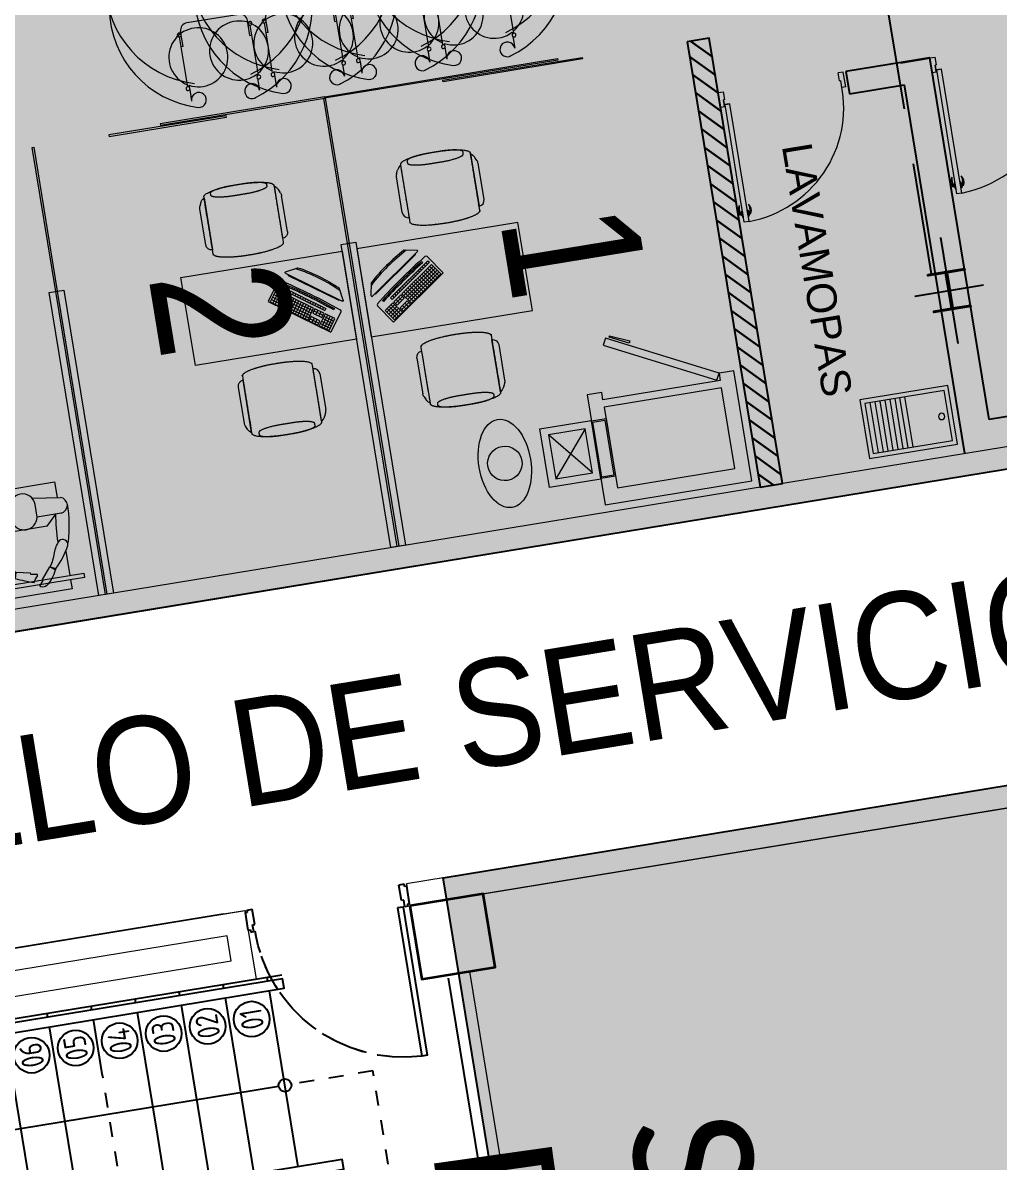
# Model space of a CAD drawing. Header units: metres. Extents: x 2 to 659295185, y -28 to 1124222152.
# Drawn here: x 655566.12 to 655572.69, y 1126580.83 to 1126588.49 of the extents above; entities that cross this region are included whole.
import ezdxf
from ezdxf.enums import TextEntityAlignment as Align

# ---------------------------------------------------------------- set-up
doc = ezdxf.new("R2010")
doc.units = ezdxf.units.M
doc.header["$MEASUREMENT"] = 0
for name, pattern in [('CCSM_C1_CUERPO BJ$0$CONTINUA', [0]), ('CCSM_C1_CUERPO BJ$0$DASHED', [0.75, 0.5, -0.25]), ('CCSM_C1_CUERPO CK$0$CONTINUA', [0]), ('CCSM_C1_CUERPO CK$0$DASHED', [0.75, 0.5, -0.25]), ('CCSM_C1_CUERPO CK$0$DASHED2', [0.375, 0.25, -0.125]), ('CCSM_C1_CUERPO HP$0$CONTINUA', [0]), ('CONTINUA', [0]), ('DASHDOT', [1, 0.5, -0.25, 0, -0.25]), ('DASHED', [0.75, 0.5, -0.25])]:
    doc.linetypes.add(name, pattern=pattern)
doc.layers.get('0').update_dxf_attribs({"linetype": 'CONTINUOUS'})
for name, color, linetype in [('A-PARED', 2, 'CONTINUA'), ('A-PROYECCIONES', 5, 'DASHED'), ('CCSM_C1_CUERPO BJ$0$A-LOCAL ID', 7, 'CONTINUOUS'), ('CCSM_C1_CUERPO BJ$0$A-PARED', 2, 'CCSM_C1_CUERPO BJ$0$CONTINUA'), ('CCSM_C1_CUERPO BJ$0$A-PUERTA', 5, 'CCSM_C1_CUERPO BJ$0$CONTINUA'), ('CCSM_C1_CUERPO BJ$0$ID_Nº LOCAL', 7, 'CONTINUOUS'), ('CCSM_C1_CUERPO CK$0$A-ESCALERAS', 7, 'CONTINUOUS'), ('CCSM_C1_CUERPO CK$0$A-PARED', 2, 'CCSM_C1_CUERPO CK$0$CONTINUA'), ('CCSM_C1_CUERPO CK$0$A-PUERTA', 5, 'CCSM_C1_CUERPO CK$0$CONTINUA'), ('CCSM_C1_CUERPO HP$0$A-PARED', 2, 'CCSM_C1_CUERPO HP$0$CONTINUA'), ('MESAS DE FERIA', 7, 'CONTINUOUS')]:
    doc.layers.add(name, color=color, linetype=linetype)
doc.layers.add('CCSM_C1_CUERPO CK$0$A-AREAS COMERCIALES', color=151, linetype='CONTINUOUS', plot=False)
for name, color, linetype, lineweight in [('CCSM_XREF ESTRUCTURA15$0$E-CA-COLUMNA', 2, 'CONTINUOUS', 35), ('CCSM_XREF ESTRUCTURA15$0$E-CC-COLUMNA', 2, 'CONTINUOUS', 35), ('LC-EQUIPOS', 12, 'CONTINUOUS', 13), ('LC-ESTRUCTURA EXISTENTE', 30, 'CONTINUOUS', 9), ('LC-PAREDES DE DRYWALL', 1, 'CONTINUOUS', 5), ('LC-PAREDES NUEVAS', 7, 'CONTINUOUS', 30), ('LC-PIEZAS SANITARIAS', 12, 'CONTINUOUS', 5), ('LC-PUERTAS', 12, 'CONTINUOUS', 9), ('LC-TEXTOS', 12, 'CONTINUOUS', 13), ('LC-VIDRIO', 140, 'CONTINUOUS', 0), ('LOCALES ASIGNADOS', 41, 'DASHDOT', 0), ('NOMBRES LOCATARIOS', 7, 'CONTINUA', 0)]:
    doc.layers.add(name, color=color, linetype=linetype, lineweight=lineweight)
doc.styles.add('A', font='arial.ttf')
doc.styles.add('CCSM_C1_CUERPO BJ$0$ROMANS', font='romans__.ttf')
doc.styles.add('CCSM_C1_CUERPO BJ$0$sigo', font='arial.ttf', dxfattribs={"width": 0.9})
doc.styles.add('CCSM_C1_CUERPO CK$0$ROMANS', font='romans__.ttf')
doc.styles.add('LAURA', font='ARIALN.TTF')
doc.styles.get("Standard").update_dxf_attribs({"font": 'tahoma.ttf'})
pattern_1 = [(324.308590325, (1039914.27323, 678025.68588), (0.051049201836, 0.071064963181), [])]

# ---------------------------------------------------------------- blocks, each defined once
blk = doc.blocks.new('CCSM_C1_CUERPO BJ$0$P-DER 110-15')
for p, q in [((-0.045, 1.01), (-0.085, 1.01)), ((-0.085, 0), (-0.085, 1.01)), ((-0.045, 1.01), (-0.045, 0)), ((-0.015, 0), (-0.035, 0)), ((-0.015, -0.015), (-0.015, 0)), ((-1.1, -0.015), (-1.085, -0.015)), ((-1.1, -0.015), (-1.1, -0.135)), ((-1.085, 0), (-1.065, 0)), ((-1.085, -0.015), (-1.085, 0)), ((-1.065, 0), (-1.065, -0.045)), ((-1.065, -0.045), (-1.05, -0.045)), ((-1.05, -0.045), (-1.05, -0.15)), ((-0.045, 0), (-0.085, 0)), ((-0.035, -0.045), (-0.05, -0.045)), ((-0.05, -0.045), (-0.05, -0.15)), ((-0.035, 0), (-0.035, -0.045)), ((0, -0.015), (-0.015, -0.015)), ((0, -0.015), (0, -0.135)), ((-1.1, -0.135), (-1.085, -0.135)), ((-1.085, -0.135), (-1.085, -0.15)), ((-1.085, -0.15), (-1.05, -0.15)), ((-0.015, -0.15), (-0.05, -0.15)), ((0, -0.135), (-0.015, -0.135)), ((-0.015, -0.135), (-0.015, -0.15))]:
    blk.add_line(p, q)
at = {"color": 8, "linetype": 'CCSM_C1_CUERPO BJ$0$DASHED', "ltscale": 0.5}
blk.add_arc((-0.045, 0), 1.0108, 92.26795, 180, dxfattribs=at)
blk = doc.blocks.new('CCSM_C1_CUERPO CK$0$P-DER 110-15')
for p, q in [((-0.045, 1.01), (-0.085, 1.01)), ((-0.085, 0), (-0.085, 1.01)), ((-0.045, 1.01), (-0.045, 0)), ((-0.015, 0), (-0.035, 0)), ((-0.015, -0.015), (-0.015, 0)), ((-1.1, -0.015), (-1.085, -0.015)), ((-1.1, -0.015), (-1.1, -0.135)), ((-1.085, 0), (-1.065, 0)), ((-1.085, -0.015), (-1.085, 0)), ((-1.065, 0), (-1.065, -0.045)), ((-1.065, -0.045), (-1.05, -0.045)), ((-1.05, -0.045), (-1.05, -0.15)), ((-0.045, 0), (-0.085, 0)), ((-0.035, -0.045), (-0.05, -0.045)), ((-0.05, -0.045), (-0.05, -0.15)), ((-0.035, 0), (-0.035, -0.045)), ((0, -0.015), (-0.015, -0.015)), ((0, -0.015), (0, -0.135)), ((-1.1, -0.135), (-1.085, -0.135)), ((-1.085, -0.135), (-1.085, -0.15)), ((-1.085, -0.15), (-1.05, -0.15)), ((-0.015, -0.15), (-0.05, -0.15)), ((0, -0.135), (-0.015, -0.135)), ((-0.015, -0.135), (-0.015, -0.15))]:
    blk.add_line(p, q)
at = {"color": 8, "linetype": 'CCSM_C1_CUERPO CK$0$DASHED2', "ltscale": 0.1}
blk.add_arc((-0.045, 0), 1.0108, 92.26795, 180, dxfattribs=at)
blk = doc.blocks.new('CCSM_C1_CUERPO CK$0$NUM ESCALON')
blk.add_circle((0, 0), 0.12)
at = {"style": 'CCSM_C1_CUERPO CK$0$ROMANS', "width": 0.75}
blk.add_attdef('00', text='', height=0.15, dxfattribs=at).set_placement((0, 0), align=Align.MIDDLE_CENTER)
blk = doc.blocks.new('CCSM_C1_CUERPO CK$0$escalera ck 2')
at = {"color": 8, "linetype": 'CCSM_C1_CUERPO CK$0$DASHED', "ltscale": 0.04}
for p, q in [((-0.0267, 4.7381), (-1.4428, 4.506)), ((-0.0267, 4.7381), (0.6131, 0.8342)), ((-1.4428, 4.506), (-1.3527, 3.9563)), ((0.6624, 4.243), (-0.5218, 4.0489)), ((0.7512, 4.2576), (0.7266, 4.2535)), ((-0.7133, 4.0429), (-0.59, 4.0631)), ((-0.7339, 4.0141), (-0.738, 4.0388)), ((-0.7093, 4.0182), (-0.7339, 4.0141)), ((-0.7093, 4.0182), (-0.5859, 4.0384)), ((0.7109, 3.947), (-0.4733, 3.7529)), ((0.7998, 3.9615), (0.7751, 3.9575)), ((-0.5374, 3.7424), (-0.5621, 3.7383)), ((0.7595, 3.6509), (-0.4247, 3.4568)), ((0.8483, 3.6655), (0.8236, 3.6614)), ((-0.4889, 3.4463), (-0.5135, 3.4423)), ((0.808, 3.3549), (-0.3762, 3.1608)), ((0.8968, 3.3694), (0.8721, 3.3654)), ((-0.4404, 3.1503), (-0.465, 3.1462)), ((-0.5637, 3.13), (-0.5884, 3.126)), ((0.9453, 3.0734), (0.9207, 3.0693)), ((0.8565, 3.0588), (-0.3277, 2.8647)), ((-0.3918, 2.8542), (-0.4165, 2.8502)), ((-0.604, 2.8194), (-1.4231, 2.6852)), ((-0.5152, 2.834), (-0.5399, 2.8299)), ((0.905, 2.7628), (-0.2792, 2.5687)), ((0.9939, 2.7773), (0.9692, 2.7733)), ((-0.4667, 2.5379), (-0.4913, 2.5339)), ((-0.3433, 2.5582), (-0.368, 2.5541)), ((0.9536, 2.4667), (-0.2306, 2.2726)), ((1.0424, 2.4813), (1.0177, 2.4772)), ((-1.8038, 2.3188), (-1.8285, 2.3147)), ((-0.4181, 2.2419), (-0.4428, 2.2378)), ((-0.2948, 2.2621), (-0.3194, 2.2581)), ((-0.2948, 2.2621), (-0.3194, 2.2581)), ((1.0021, 2.1707), (-0.1821, 1.9766)), ((1.0909, 2.1852), (1.0662, 2.1812)), ((-1.7553, 2.0227), (-1.78, 2.0187)), ((-0.3696, 1.9458), (-0.3943, 1.9418)), ((-0.2463, 1.9661), (-0.2709, 1.962)), ((1.0506, 1.8746), (-0.1336, 1.6805)), ((1.1394, 1.8892), (1.1148, 1.8851)), ((-1.7068, 1.7267), (-1.7314, 1.7226)), ((-0.775, 1.5754), (-0.4099, 1.6352)), ((-0.3211, 1.6498), (-0.3458, 1.6457)), ((-0.3211, 1.6498), (-0.3458, 1.6457)), ((-0.1977, 1.67), (-0.2224, 1.666)), ((1.083, 1.6773), (-0.1012, 1.4832)), ((1.0991, 1.5786), (-0.0851, 1.3845)), ((1.188, 1.5931), (1.1633, 1.5891)), ((1.1153, 1.4799), (1.1795, 1.4904)), ((-1.6582, 1.4306), (-1.6829, 1.4266)), ((-0.9381, 1.4264), (-0.803, 0.6021)), ((-1.1804, 1.2049), (-0.3614, 1.3392)), ((-0.1492, 1.374), (-0.1739, 1.3699)), ((0.6131, 0.8342), (-0.803, 0.6021))]:
    blk.add_line(p, q, dxfattribs=at)
at = {"color": 1}
for p, q in [((-0.6106, 4.0344), (-0.7093, 4.0182)), ((-0.19, 1.4686), (-0.2887, 1.4524))]:
    blk.add_line(p, q, dxfattribs=at)
for p, q in [((-0.6766, 3.9425), (-0.6863, 4.0017)), ((-0.2561, 1.3767), (-0.2658, 1.4359))]:
    blk.add_line(p, q)
at = {"color": 8}
for p, q in [((-0.6863, 4.0017), (-0.6174, 3.9522)), ((-0.6271, 4.0114), (-0.6766, 3.9425)), ((-0.2658, 1.4359), (-0.1968, 1.3864)), ((-0.2065, 1.4456), (-0.2561, 1.3767))]:
    blk.add_line(p, q, dxfattribs=at)
at = {"color": 8, "linetype": 'CCSM_C1_CUERPO CK$0$DASHED', "ltscale": 0.04}
for points in [[(1.1795, 1.4904), (0.7104, 4.3522), (0.6462, 4.3417), (1.1153, 1.4799)], [(-0.7485, 4.103), (-0.5363, 4.1377), (-0.0705, 1.2957), (-0.3468, 1.2504), (-0.4975, 2.1694)], [(-0.738, 4.0388), (-0.59, 4.0631), (-0.1452, 1.3493), (-0.2932, 1.325), (-0.4402, 2.2218)], [(-0.7339, 4.0141), (-0.7093, 4.0182)], [(-0.4181, 2.2419), (-0.2726, 1.3537), (-0.1739, 1.3699), (-0.6106, 4.0344)]]:
    blk.add_lwpolyline(points, dxfattribs=at)
at = {"color": 1}
for points in [[(-0.6106, 4.0344), (-0.5944, 3.9357), (-0.6931, 3.9195), (-0.7093, 4.0182)], [(-0.6271, 4.0114), (-0.6174, 3.9522), (-0.6766, 3.9425), (-0.6863, 4.0017)], [(-0.19, 1.4686), (-0.1739, 1.3699), (-0.2726, 1.3537), (-0.2887, 1.4524)], [(-0.2065, 1.4456), (-0.1968, 1.3864), (-0.2561, 1.3767), (-0.2658, 1.4359)]]:
    blk.add_lwpolyline(points, close=True, dxfattribs=at)
at = {"layer": 'CCSM_C1_CUERPO CK$0$A-ESCALERAS'}
for p, q in [((-0.7981, 4.0036), (-1.9823, 3.8095)), ((-1.3388, 3.8714), (-0.9381, 1.4264)), ((-2.0464, 3.799), (-2.0711, 3.795)), ((-0.7496, 3.7076), (-1.9338, 3.5135)), ((-0.6608, 3.7221), (-0.6854, 3.7181)), ((-1.9979, 3.503), (-2.0226, 3.4989)), ((-0.701, 3.4115), (-1.8852, 3.2174)), ((-0.6122, 3.4261), (-0.6369, 3.422)), ((-1.9494, 3.2069), (-1.9741, 3.2029)), ((-0.6525, 3.1155), (-1.0176, 3.0556)), ((-1.0176, 3.0556), (-1.8367, 2.9214)), ((-1.9009, 2.9109), (-1.9255, 2.9068)), ((-1.4231, 2.6852), (-1.7882, 2.6253)), ((-1.8523, 2.6148), (-1.877, 2.6108)), ((-0.5555, 2.5234), (-1.7397, 2.3293)), ((-0.5069, 2.2273), (-1.6911, 2.0332)), ((-0.4584, 1.9313), (-1.6426, 1.7372)), ((-1.5859, 0.8345), (-0.3696, 1.9458)), ((-0.775, 1.5754), (-1.5941, 1.4411)), ((-1.1804, 1.2049), (-1.5456, 1.1451)), ((-1.6097, 1.1346), (-1.6344, 1.1305)), ((-1.5294, 1.0464), (-1.5935, 1.0359))]:
    blk.add_line(p, q, dxfattribs=at)
for points in [[(-0.4402, 2.2218), (-0.7825, 4.3102), (-0.8466, 4.2997), (-0.4975, 2.1694)], [(-0.7093, 4.0182), (-0.3696, 1.9458)], [(-1.7492, 2.3872), (-1.9985, 3.9082), (-2.0626, 3.8977), (-1.8064, 2.3349)], [(-1.5294, 1.0464), (-1.7492, 2.3872)], [(-1.8064, 2.3349), (-1.5935, 1.0359)], [(-0.3696, 1.9458), (-0.9576, 1.5455), (-1.6426, 1.7372)]]:
    blk.add_lwpolyline(points, dxfattribs=at)
blk.add_circle((-1.3458, 3.9139), 0.043, dxfattribs=at)
at = {"layer": 'CCSM_C1_CUERPO CK$0$A-PARED'}
for p, q in [((-2.0669, 5.0117), (0.5571, 5.4418)), ((0.5571, 5.4418), (0.5733, 5.3431)), ((0.5571, 5.4418), (1.3821, 0.4089))]:
    blk.add_line(p, q, dxfattribs=at)
for points in [[(-2.0873, 3.8937), (-1.4403, -0.0537)], [(-1.4403, -0.0537), (1.3821, 0.4089)]]:
    blk.add_lwpolyline(points, dxfattribs=at)
at = {"layer": 'CCSM_C1_CUERPO CK$0$A-ESCALERAS', "rotation": 189.3084512403557}
for p, values in [((0.4709, 4.3648), {'00': '20'}), ((0.5194, 4.0688), {'00': '19'}), ((0.5679, 3.7727), {'00': '18'}), ((-1.7911, 3.6901), {'00': '01'}), ((0.6164, 3.4767), {'00': '17'}), ((-1.7426, 3.394), {'00': '02'}), ((0.665, 3.1806), {'00': '16'}), ((-1.6941, 3.098), {'00': '03'}), ((0.7135, 2.8846), {'00': '15'}), ((-1.6455, 2.8019), {'00': '04'}), ((0.762, 2.5885), {'00': '14'}), ((-1.597, 2.5059), {'00': '05'}), ((0.8105, 2.2925), {'00': '13'}), ((-1.5485, 2.2098), {'00': '06'}), ((0.8591, 1.9964), {'00': '12'}), ((-1.5, 1.9138), {'00': '07'}), ((0.9076, 1.7004), {'00': '11'}), ((-1.4514, 1.6177), {'00': '08'}), ((-1.4029, 1.3217), {'00': '09'}), ((-1.3544, 1.0256), {'00': '10'})]:
    blk.add_blockref('CCSM_C1_CUERPO CK$0$NUM ESCALON', p, dxfattribs=at).add_auto_attribs(values)
blk = doc.blocks.new('CCSM_XREF ESTRUCTURA15$0$CCSM_COLUMNA REC')
at = {"layer": 'CCSM_XREF ESTRUCTURA15$0$E-CA-COLUMNA'}
blk.add_lwpolyline([(-0.25, -0.25), (0.25, -0.25), (0.25, 0.25), (-0.25, 0.25)], close=True, dxfattribs=at)
blk = doc.blocks.new('Columna')
at = {"layer": 'A-PARED', "color": 0, "linetype": 'DASHDOT', "ltscale": 1.5}
blk.add_line((492.4796, -544.3917), (492.4796, -543.6679), dxfattribs=at)
at = {"layer": 'A-PARED', "color": 0, "linetype": 'DASHDOT'}
blk.add_line((492.713, -544.0298), (492.2461, -544.0298), dxfattribs=at)
at = {"layer": 'A-PARED', "color": 6, "ltscale": 0.01}
blk.add_lwpolyline([(492.6046, -544.1598), (492.3546, -544.1598), (492.3546, -544.1498), (492.4746, -544.1498), (492.4746, -543.9098), (492.3546, -543.9098), (492.3546, -543.8998), (492.6046, -543.8998), (492.6046, -543.9098), (492.4846, -543.9098), (492.4846, -544.1498), (492.6046, -544.1498)], close=True, dxfattribs=at)
blk = doc.blocks.new('CCSM_C1_CUERPO BJ$0$IDENT LOCAL')
at = {"style": 'CCSM_C1_CUERPO BJ$0$ROMANS'}
for tag, height, p in [('AREA-EXACTA', 0.5, (0.5872, 0.0962)), ('NºLOCAL', 0.7, (1.1699, 0.1194)), ('RUBRO', 0.35, (0, 0)), ('USO', 0.35, (-0.5872, -0.0962))]:
    blk.add_attdef(tag, text='', height=height, rotation=279.30845, dxfattribs=at).set_placement(p, align=Align.BOTTOM_CENTER)
blk = doc.blocks.new('M-ESCRITORIO AUDIO')
for p, q in [((0.2654, 0.4553), (0.2759, 0.4779)), ((0.288, 0.4941), (0.3007, 0.5054)), ((0.3007, 0.5054), (0.3007, 0.1495)), ((0.7782, 0.5054), (0.7782, 0.1495)), ((0.7909, 0.4941), (0.7782, 0.5054)), ((0.8135, 0.4553), (0.803, 0.4779)), ((0.2607, 0.1907), (0.2607, 0.4341)), ((0.8182, 0.1907), (0.8182, 0.4341)), ((1.099, -0.0001), (0, 0)), ((0, 0), (0, -0.6)), ((0.5522, -0.3466), (0.935, -0.0739)), ((1.024, -0.1988), (0.935, -0.0739)), ((1.099, -0.6001), (1.099, -0.0001)), ((0.8032, -0.1739), (0.8576, -0.1352)), ((0.8125, -0.1868), (0.8668, -0.1481)), ((0.8579, -0.1739), (0.8395, -0.1481)), ((0.8576, -0.1352), (0.8761, -0.161)), ((0.8655, -0.1295), (0.9257, -0.0867)), ((0.9177, -0.2028), (0.8655, -0.1295)), ((0.8759, -0.1442), (0.9361, -0.1013)), ((0.9328, -0.1921), (0.8805, -0.1188)), ((0.8864, -0.1589), (0.9466, -0.116)), ((0.9478, -0.1814), (0.8956, -0.1081)), ((0.8968, -0.1735), (0.957, -0.1306)), ((0.9073, -0.1882), (0.9675, -0.1453)), ((0.9629, -0.1707), (0.9106, -0.0974)), ((0.9257, -0.0867), (0.9779, -0.16)), ((0.5673, -0.342), (0.7954, -0.1795)), ((0.5778, -0.3567), (0.8058, -0.1942)), ((0.5882, -0.3713), (0.8163, -0.2088)), ((0.5987, -0.386), (0.8267, -0.2235)), ((0.6312, -0.4316), (0.92, -0.2258)), ((0.7868, -0.2961), (0.7346, -0.2228)), ((0.802, -0.2853), (0.7498, -0.212)), ((0.8172, -0.2745), (0.765, -0.2012)), ((0.8324, -0.2636), (0.7802, -0.1904)), ((0.7954, -0.1795), (0.8476, -0.2528)), ((0.8217, -0.1998), (0.8032, -0.1739)), ((0.8398, -0.1869), (0.8214, -0.161)), ((0.8761, -0.161), (0.8217, -0.1998)), ((0.837, -0.2213), (0.8914, -0.1826)), ((0.8555, -0.2472), (0.837, -0.2213)), ((0.8463, -0.2343), (0.9006, -0.1955)), ((0.8736, -0.2343), (0.8552, -0.2084)), ((0.9098, -0.2085), (0.8555, -0.2472)), ((0.8917, -0.2214), (0.8733, -0.1955)), ((0.8914, -0.1826), (0.9098, -0.2085)), ((0.9779, -0.16), (0.9177, -0.2028)), ((0.9287, -0.238), (0.92, -0.2258)), ((0.9851, -0.2291), (0.9789, -0.2212)), ((0.6091, -0.4006), (0.8372, -0.2382)), ((0.8476, -0.2528), (0.6196, -0.4153)), ((0.6804, -0.372), (0.6282, -0.2987)), ((0.6399, -0.4438), (0.9287, -0.238)), ((0.6956, -0.3611), (0.6434, -0.2878)), ((0.7108, -0.3503), (0.6586, -0.277)), ((0.726, -0.3395), (0.6738, -0.2662)), ((0.7412, -0.3286), (0.689, -0.2553)), ((0.6989, -0.5151), (1.0457, -0.268)), ((0.7564, -0.3178), (0.7042, -0.2445)), ((0.7149, -0.4976), (1.0239, -0.2774)), ((0.7716, -0.307), (0.7194, -0.2337)), ((0.8223, -0.3138), (0.8136, -0.3016)), ((0.8375, -0.303), (0.8288, -0.2908)), ((0.8527, -0.2921), (0.844, -0.2799)), ((0.8679, -0.2813), (0.8592, -0.2691)), ((0.8831, -0.2705), (0.8744, -0.2583)), ((0.8816, -0.3079), (0.8757, -0.2998)), ((0.8983, -0.2596), (0.8896, -0.2474)), ((0.8966, -0.2968), (0.8906, -0.2888)), ((0.9135, -0.2488), (0.9048, -0.2366)), ((0.9115, -0.2857), (0.9055, -0.2777)), ((0.9263, -0.2745), (0.9203, -0.2666)), ((0.9411, -0.2633), (0.935, -0.2553)), ((0.9558, -0.2519), (0.9497, -0.244)), ((0.9705, -0.2405), (0.9643, -0.2327)), ((1.0239, -0.2774), (1.0268, -0.2814)), ((1.0536, -0.2729), (1.039, -0.3596)), ((0.6412, -0.4715), (0.5522, -0.3466)), ((0.6196, -0.4153), (0.5673, -0.342)), ((0.6348, -0.4045), (0.5826, -0.3312)), ((0.65, -0.3936), (0.5978, -0.3203)), ((0.6652, -0.3828), (0.613, -0.3095)), ((0.7159, -0.3896), (0.7072, -0.3774)), ((0.7311, -0.3788), (0.7224, -0.3666)), ((0.7463, -0.368), (0.7376, -0.3558)), ((0.7615, -0.3571), (0.7528, -0.3449)), ((0.7767, -0.3463), (0.768, -0.3341)), ((0.7755, -0.3831), (0.7699, -0.3749)), ((0.7919, -0.3355), (0.7832, -0.3233)), ((0.7908, -0.3726), (0.7851, -0.3644)), ((0.8071, -0.3246), (0.7984, -0.3124)), ((0.8061, -0.362), (0.8004, -0.3538)), ((0.8213, -0.3513), (0.8155, -0.3431)), ((0.8365, -0.3406), (0.8307, -0.3324)), ((0.8516, -0.3297), (0.8457, -0.3216)), ((0.8666, -0.3188), (0.8607, -0.3108)), ((0.6399, -0.4438), (0.6312, -0.4316)), ((0.6551, -0.433), (0.6464, -0.4208)), ((0.6703, -0.4221), (0.6616, -0.4099)), ((0.6855, -0.4113), (0.6768, -0.3991)), ((0.6826, -0.4447), (0.6772, -0.4363)), ((0.7007, -0.4005), (0.692, -0.3883)), ((0.6982, -0.4346), (0.6927, -0.4262)), ((0.7137, -0.4245), (0.7083, -0.4161)), ((0.7293, -0.4142), (0.7237, -0.4059)), ((0.7447, -0.4039), (0.7392, -0.3956)), ((0.7601, -0.3936), (0.7545, -0.3853)), ((0.701, -0.5241), (0.7877, -0.5387)), ((0.7149, -0.4976), (0.7178, -0.5016)), ((0, -0.6), (1.099, -0.6001)), ((0.2403, -1.1056), (0.2403, -0.7496)), ((0.7178, -1.1056), (0.7178, -0.7496)), ((0.2003, -0.7909), (0.2003, -1.0343)), ((0.7578, -0.7909), (0.7578, -1.0343)), ((0.2049, -1.0555), (0.2155, -1.0781)), ((0.7531, -1.0555), (0.7426, -1.0781)), ((0.2276, -1.0943), (0.2403, -1.1056)), ((0.7305, -1.0943), (0.7178, -1.1056))]:
    blk.add_line(p, q)
for centre, radius, start, end in [((-1.3682, 2.7532), 3.809, 302.07938, 308.87023), ((-1.3799, 2.7695), 3.809, 302.68674, 308.26288), ((-1.374, 2.7613), 3.809, 302.67942, 308.2702), ((1.0158, -0.2046), 0.01, 308.87023, 35.47481), ((1.0486, -0.272), 0.005, 350.47481, 125.47481), ((0.2004, 0.5513), 1.2282, 297.71669, 313.23292), ((0.2062, 0.5432), 1.2282, 298.25838, 312.69123), ((0.6494, -0.4657), 0.01, 215.47481, 302.07938), ((0.7018, -0.5192), 0.005, 125.47481, 260.47481)]:
    blk.add_arc(centre, radius, start, end)
at = {"extrusion": (0, 0, -1)}
for centre, major_axis, start_param, end_param in [((0.3212, 0.4567), (0.0354, 0.0354), 4.36341, 4.770965), ((0.7577, 0.4567), (0.0354, 0.0354), -0.058576, 0.348979), ((0.3107, 0.4341), (0.0354, 0.0354), 3.926991, 4.36341), ((0.7682, 0.4341), (-0.0354, 0.0354), 1.919776, 2.356194), ((0.302, 0.1907), (-0.0292, 0.0292), 3.958106, 5.497787), ((0.7769, 0.1907), (0.0292, 0.0292), 0.785398, 2.32508)]:
    blk.add_ellipse(centre, major_axis=major_axis, ratio=1, start_param=start_param, end_param=end_param, dxfattribs=at)
for centre, major_axis, start_param, end_param in [((0.2415, -0.7909), (0.0292, 0.0292), 0.816513, 2.356194), ((0.7165, -0.7909), (-0.0292, 0.0292), 3.926991, 5.466672), ((0.2503, -1.0343), (-0.0354, 0.0354), 0.785398, 1.221817), ((0.7078, -1.0343), (0.0354, 0.0354), 5.061368, 5.497787), ((0.2608, -1.0569), (0.0354, 0.0354), 2.792613, 3.200169), ((0.6972, -1.0569), (-0.0354, 0.0354), 3.083016, 3.490572)]:
    blk.add_ellipse(centre, major_axis=major_axis, ratio=1, start_param=start_param, end_param=end_param)
for points in [[(0.7782, 0.5108), (0.7782, 0.523), (0.7166, 0.5442), (0.6098, 0.5564), (0.5482, 0.5564), (0.5394, 0.5564), (0.5307, 0.5564), (0.4691, 0.5564), (0.3623, 0.5442), (0.3007, 0.523), (0.3007, 0.5108), (0.3007, 0.3156), (0.3007, 0.1205), (0.3007, 0.1083), (0.3623, 0.0871), (0.4691, 0.0749), (0.5307, 0.0749), (0.5394, 0.0749), (0.5482, 0.0749), (0.6098, 0.0749), (0.7166, 0.0871), (0.7782, 0.1083), (0.7782, 0.1205), (0.7782, 0.3156), (0.7782, 0.5108)], [(0.7301, 0.528), (0.7301, 0.5356), (0.6895, 0.5488), (0.6191, 0.5564), (0.5785, 0.5564), (0.5394, 0.5564), (0.5004, 0.5564), (0.4598, 0.5564), (0.3894, 0.5488), (0.3488, 0.5356), (0.3488, 0.528), (0.3488, 0.5208), (0.3488, 0.5137), (0.3488, 0.5061), (0.3894, 0.4929), (0.4598, 0.4853), (0.5004, 0.4853), (0.5394, 0.4853), (0.5785, 0.4853), (0.6191, 0.4853), (0.6895, 0.4929), (0.7301, 0.5061), (0.7301, 0.5137), (0.7301, 0.5208), (0.7301, 0.528)], [(0.7178, -1.111), (0.7178, -1.1232), (0.6562, -1.1443), (0.5494, -1.1565), (0.4877, -1.1565), (0.479, -1.1565), (0.4703, -1.1565), (0.4087, -1.1565), (0.3019, -1.1443), (0.2403, -1.1232), (0.2403, -1.111), (0.2403, -0.9158), (0.2403, -0.7206), (0.2403, -0.7084), (0.3019, -0.6873), (0.4087, -0.6751), (0.4703, -0.6751), (0.479, -0.6751), (0.4877, -0.6751), (0.5494, -0.6751), (0.6562, -0.6873), (0.7178, -0.7084), (0.7178, -0.7206), (0.7178, -0.9158), (0.7178, -1.111)], [(0.6696, -1.1282), (0.6696, -1.1358), (0.629, -1.1489), (0.5587, -1.1565), (0.5181, -1.1565), (0.479, -1.1565), (0.44, -1.1565), (0.3994, -1.1565), (0.329, -1.1489), (0.2884, -1.1358), (0.2884, -1.1282), (0.2884, -1.121), (0.2884, -1.1139), (0.2884, -1.1063), (0.329, -1.0931), (0.3994, -1.0855), (0.44, -1.0855), (0.479, -1.0855), (0.5181, -1.0855), (0.5587, -1.0855), (0.629, -1.0931), (0.6696, -1.1063), (0.6696, -1.1139), (0.6696, -1.121), (0.6696, -1.1282)]]:
    blk.add_open_spline(points, degree=2, knots=[0, 0, 0, 1, 2, 3, 3, 4, 4, 5, 6, 7, 7, 8, 8, 9, 10, 11, 11, 12, 12, 13, 14, 15, 15, 16, 16, 16])
blk = doc.blocks.new('M-EQ AUDIO-151011')
for p, q in [((0, 0), (0, -0.75)), ((1, 0), (0, 0)), ((1, -0.75), (1, 0)), ((0.1, -0.1), (0.1, -0.65)), ((0.9, -0.1), (0.1, -0.1)), ((0.9, -0.65), (0.9, -0.1)), ((0.9, -0.5714), (0.9, -0.1786)), ((0.9, -0.1786), (1, -0.1786)), ((0.909, -0.5624), (0.909, -0.1876)), ((0.909, -0.1876), (0.991, -0.1876)), ((0.991, -0.1876), (0.991, -0.5624)), ((1, -0.175), (1.35, -0.175)), ((1, -0.575), (1, -0.175)), ((1, -0.1786), (1, -0.5714)), ((1.05, -0.525), (1.3, -0.225)), ((1.05, -0.225), (1.3, -0.525)), ((1.3, -0.225), (1.05, -0.225)), ((1.05, -0.225), (1.05, -0.525)), ((1.3, -0.525), (1.3, -0.225)), ((1.35, -0.175), (1.35, -0.575)), ((1.05, -0.525), (1.3, -0.525)), ((1, -0.5714), (0.9, -0.5714)), ((0.991, -0.5624), (0.909, -0.5624)), ((1.35, -0.575), (1, -0.575)), ((0.1, -0.65), (0.9, -0.65)), ((0, -0.75), (0.1, -0.75)), ((0.1222, -0.7052), (0.1, -0.75)), ((0.1, -0.75), (0.8165, -1.1058)), ((0.8388, -1.061), (0.1222, -0.7052)), ((0.9, -0.75), (1, -0.75)), ((0.6577, -1.0605), (0.6649, -1.0461)), ((0.7877, -1.1168), (0.6577, -1.0605)), ((0.6649, -1.0461), (0.7915, -1.109)), ((0.8165, -1.1058), (0.8388, -1.061)), ((0.7915, -1.109), (0.7877, -1.1168))]:
    blk.add_line(p, q)
blk.add_lwpolyline([(0.1, -0.75), (0.1, -0.75), (0.1, -0.7), (0.9, -0.7), (0.9, -0.75)])
blk.add_ellipse((1.6205, -0.3836), major_axis=(0, 0.3), ratio=0.583333)
blk.add_ellipse((1.6205, -0.3836), major_axis=(0.082, 0.082), ratio=1, start_param=3.926991, end_param=10.210176)
blk = doc.blocks.new('propersb')
for p, q in [((-231.3, 445.3), (-231.3, 524.5)), ((231.3, 445.3), (231.3, 524.5)), ((-241.3, 424.1), (-241.3, 410.7)), ((-241.3, 410.7), (-241.3, 151.8)), ((-231.3, 416.3), (-231.3, 428.8)), ((231.3, 416.3), (231.3, 428.8)), ((241.3, 424.1), (241.3, 410.7)), ((241.3, 410.7), (241.3, 151.8)), ((-241.3, 151.8), (-241.3, 84.2)), ((-228, 151.8), (-241.3, 151.8)), ((-228, 151.8), (-228, 50)), ((228, 151.8), (228, 50)), ((228, 151.8), (241.3, 151.8)), ((241.3, 151.8), (241.3, 84.2)), ((-178, 0), (178, 0))]:
    blk.add_line(p, q)
for centre, radius, start, end in [((-181.3, 524.5), 50, 104.41315, 180), ((1.6, -82.8), 683.3, 73.67028, 106.32972), ((181.3, 524.5), 50, 0, 75.58685), ((-241.3, 437.1), 12.9, 90, 270), ((-241.3, 437.1), 12.9, 270, 90), ((-138.6, 240.6), 198.7, 117.80993, 121.10397), ((1.6, -245.8), 683.3, 73.67028, 106.32972), ((241.3, 437.1), 12.9, 90, 270), ((138.6, 240.6), 198.7, 58.89603, 62.19007), ((241.3, 437.1), 12.9, 270, 90), ((-241.3, 71.2), 12.9, 90, 270), ((-241.3, 71.2), 12.9, 270, 90), ((241.3, 71.2), 12.9, 90, 270), ((241.3, 71.2), 12.9, 270, 90), ((-178, 50), 50, 180, 270), ((178, 50), 50, 270, 0)]:
    blk.add_arc(centre, radius, start, end)
blk = doc.blocks.new('cliente')
for p, q in [((882.817, 452.2837), (882.8217, 452.291)), ((882.8547, 452.2656), (882.8217, 452.291)), ((883.088, 452.2656), (883.0984, 452.3059)), ((883.088, 452.2656), (883.1062, 452.3009)), ((883.0984, 452.3059), (883.1062, 452.3009)), ((882.8547, 452.2656), (882.817, 452.2837)), ((882.8285, 451.9938), (882.757, 451.9223)), ((882.8285, 451.9938), (883.1142, 451.9938)), ((883.1142, 451.9938), (883.1856, 451.9223)), ((882.7224, 451.9223), (882.8856, 451.9223)), ((882.8856, 451.9223), (882.8856, 451.8366)), ((883.057, 451.9223), (883.057, 451.8366)), ((883.057, 451.9223), (883.2202, 451.9223)), ((882.8996, 451.7897), (882.7087, 451.817)), ((883.0431, 451.7897), (883.234, 451.817))]:
    blk.add_line(p, q)
for points in [[(882.8951, 452.3865, -0.26568), (882.9359, 452.3904), (882.9435, 452.3825), (882.9143, 452.3505), (882.9176, 452.3423), (882.8547, 452.2656)], [(882.9766, 452.3537, -0.09353), (882.9473, 452.3145), (882.9461, 452.3035), (882.9887, 452.2962), (882.9912, 452.2876), (883.088, 452.2656)], [(883.1062, 452.3009, -0.098396), (883.2301, 452.1443, -0.714406), (883.1775, 452.1028, -0.113525), (883.1318, 452.1789, 0.079767), (883.088, 452.2656)], [(882.817, 452.2837, 0.086779), (882.7126, 452.1443, 0.714406), (882.7652, 452.1028, 0.113525), (882.8108, 452.1789, -0.079767), (882.8547, 452.2656)], [(882.6713, 451.8684, -0.064134), (882.706, 452.1191, -0.07243), (882.7108, 452.1281, -0.07243)], [(882.7731, 452.1116, -0.047641), (882.757, 451.9223)], [(883.1695, 452.1116, 0.047641), (883.1856, 451.9223)], [(883.2713, 451.8684, 0.064134), (883.2366, 452.1191, 0.07243), (883.2318, 452.1281, 0.07243)]]:
    blk.add_lwpolyline(points, format="xyb")
for centre, radius, start, end in [((883.013, 452.2198), 0.2042, 125.26932, 159.57412), ((882.624, 451.2765), 1.1335, 65.25735, 71.87506), ((882.9713, 451.9069), 0.0871, 10.20756, 169.79244), ((882.7253, 451.8684), 0.054, 93.08615, 252.05257), ((883.2173, 451.8684), 0.054, 287.94743, 86.91385), ((882.9713, 451.8366), 0.0857, 180, 0)]:
    blk.add_arc(centre, radius, start, end)
blk = doc.blocks.new('balanza')
for points in [[(1736.1961, 1642.5253), (1736.1961, 1643.1253), (1736.2261, 1643.1253), (1736.2261, 1642.5253), (1736.1961, 1642.5253), (1736.1961, 1642.5253)], [(1735.6551, 1642.6203), (1735.5582, 1642.6203), (1735.5582, 1643.0303), (1735.665, 1643.0303)], [(1736.0299, 1643.0303), (1736.1961, 1643.0303)], [(1736.2261, 1643.0303), (1736.2882, 1643.0303), (1736.2882, 1642.6203), (1736.2261, 1642.6203)], [(1736.0056, 1642.6203), (1735.8175, 1642.6203)], [(1736.1961, 1642.6203), (1736.119, 1642.6203)]]:
    blk.add_lwpolyline(points)
at = {"extrusion": (0, 0, -1), "xscale": -1, "zscale": -1, "rotation": 90}
blk.add_blockref('cliente', (-1283.8513, 2525.762), dxfattribs=at)
blk = doc.blocks.new('BATEASS')
for p, q in [((30, -570), (30, -30)), ((30, -30), (370, -30)), ((370, -30), (370, -570)), ((370, -300), (30, -300)), ((370, -333.75), (30, -333.75)), ((370, -367.5), (30, -367.5)), ((370, -401.25), (30, -401.25)), ((370, -435), (30, -435)), ((370, -468.75), (30, -468.75)), ((370, -502.5), (30, -502.5)), ((370, -536.25), (30, -536.25)), ((370, -570), (30, -570))]:
    blk.add_line(p, q)
blk.add_lwpolyline([(400, 0), (400, -600), (0, -600), (0, 0), (400, 0)])
blk.add_circle((200, -74.81), 21.3)
blk = doc.blocks.new('Puerta Drywal hoja .80cm')
at = {"layer": 'LC-PUERTAS', "color": 8}
for p, q in [((733671.6857, 1161797.5729), (733671.6922, 1161797.5729)), ((733671.6857, 1161797.5323), (733671.6857, 1161797.5729)), ((733671.6922, 1161797.5729), (733671.6922, 1161797.5323)), ((733671.7321, 1161797.5729), (733671.7256, 1161797.5729)), ((733671.7256, 1161797.5729), (733671.7256, 1161797.5323)), ((733671.7321, 1161797.5323), (733671.7321, 1161797.5729)), ((733671.6804, 1161797.557), (733671.6714, 1161797.557)), ((733671.6804, 1161797.5483), (733671.6765, 1161797.5483)), ((733671.6857, 1161797.5621), (733671.6804, 1161797.5621)), ((733671.6804, 1161797.5621), (733671.6804, 1161797.5432)), ((733671.6857, 1161797.5432), (733671.6804, 1161797.5432)), ((733671.6922, 1161797.5323), (733671.6857, 1161797.5323)), ((733671.7256, 1161797.5323), (733671.7321, 1161797.5323)), ((733671.7321, 1161797.5621), (733671.7374, 1161797.5621)), ((733671.7321, 1161797.5432), (733671.7374, 1161797.5432)), ((733671.7374, 1161797.5621), (733671.7374, 1161797.5432)), ((733671.7374, 1161797.557), (733671.7463, 1161797.557)), ((733671.7374, 1161797.5483), (733671.7413, 1161797.5483)), ((733671.6954, 1161796.8063), (733671.6954, 1161796.8082)), ((733671.6954, 1161796.8063), (733671.7257, 1161796.8063)), ((733671.7292, 1161796.8049), (733671.7292, 1161796.7746)), ((733671.7292, 1161796.7746), (733671.7308, 1161796.7746))]:
    blk.add_line(p, q, dxfattribs=at)
at = {"layer": 'LC-PUERTAS', "color": 30, "ltscale": 6}
for p, q in [((733671.6923, 1161797.6082), (733671.6923, 1161796.8082)), ((733671.6923, 1161797.6082), (733671.7255, 1161797.6082)), ((733671.7255, 1161797.6082), (733671.7255, 1161796.8073)), ((733670.9048, 1161796.8196), (733670.9308, 1161796.8196)), ((733670.9048, 1161796.8196), (733670.9048, 1161796.7196)), ((733670.9308, 1161796.8196), (733670.9308, 1161796.7726)), ((733671.6923, 1161796.8082), (733671.7256, 1161796.8082)), ((733671.7568, 1161796.8196), (733671.7308, 1161796.8196)), ((733671.7308, 1161796.8196), (733671.7308, 1161796.7726)), ((733671.7568, 1161796.8196), (733671.7568, 1161796.7196)), ((733670.9395, 1161796.7726), (733670.9308, 1161796.7726)), ((733670.9395, 1161796.7726), (733670.9395, 1161796.7196)), ((733671.7221, 1161796.7726), (733671.7308, 1161796.7726)), ((733671.7221, 1161796.7726), (733671.7221, 1161796.7196)), ((733670.9048, 1161796.7196), (733670.9395, 1161796.7196)), ((733671.7568, 1161796.7196), (733671.7221, 1161796.7196))]:
    blk.add_line(p, q, dxfattribs=at)
at = {"layer": 'LC-PUERTAS', "color": 8}
blk.add_arc((733671.7071, 1161796.8317), 0.7767, 91.09447, 181.7325, dxfattribs=at)
for centre, major_axis, start_param, end_param in [((733671.727, 1161797.5294), (-0.0438, 0.0438), 0.324575, 1.422285), ((733671.7718, 1161797.5214), (0.07, 0.07), 2.081852, 2.652398), ((733671.6908, 1161797.5294), (-0.0438, 0.0438), 3.290104, 4.387814), ((733671.646, 1161797.5214), (-0.07, 0.07), 3.630787, 4.201333), ((733671.7281, 1161796.8073), (0.00188, 0.00188), 0.785398, 7.068583)]:
    blk.add_ellipse(centre, major_axis=major_axis, ratio=1, start_param=start_param, end_param=end_param, dxfattribs=at)
blk = doc.blocks.new('rrr')
at = {"layer": 'LC-PUERTAS', "color": 30, "ltscale": 6}
for p, q in [((0.5114, -3.3022), (0.5114, -3.3369)), ((0.5644, -3.3369), (0.5114, -3.3369)), ((0.5644, -3.3369), (0.5644, -3.3282)), ((0.6114, -3.3282), (0.5644, -3.3282)), ((0.6114, -3.3022), (0.6114, -3.3282)), ((1.4434, -4.1373, 0.008), (0.6, -4.1373, 0.008)), ((0.6, -4.1373, 0.008), (0.6, -4.1707, 0.008)), ((1.4434, -4.1373, 0.008), (1.4434, -4.1706, 0.008)), ((0.5114, -4.2019, 0.008), (0.5114, -4.1672, 0.008)), ((0.5644, -4.1672, 0.008), (0.5114, -4.1672, 0.008)), ((0.6114, -4.2019, 0.008), (0.5114, -4.2019, 0.008)), ((0.5644, -4.1672, 0.008), (0.5644, -4.1759, 0.008)), ((0.6114, -4.1759, 0.008), (0.5644, -4.1759, 0.008)), ((1.4434, -4.1706, 0.008), (0.5991, -4.1706, 0.008)), ((0.6114, -4.2019, 0.008), (0.6114, -4.1759, 0.008))]:
    blk.add_line(p, q, dxfattribs=at)
at = {"layer": 'LC-PUERTAS', "color": 8}
for p, q in [((1.3676, -4.1308, 0.008), (1.4082, -4.1308, 0.008)), ((1.3676, -4.1373, 0.008), (1.3676, -4.1308, 0.008)), ((1.4082, -4.1373, 0.008), (1.3676, -4.1373, 0.008)), ((1.3784, -4.1308, 0.008), (1.3784, -4.1254, 0.008)), ((1.3974, -4.1254, 0.008), (1.3784, -4.1254, 0.008)), ((1.3835, -4.1254, 0.008), (1.3835, -4.1216, 0.008)), ((1.3923, -4.1254, 0.008), (1.3923, -4.1165, 0.008)), ((1.3974, -4.1308, 0.008), (1.3974, -4.1254, 0.008)), ((1.4082, -4.1308, 0.008), (1.4082, -4.1373, 0.008)), ((0.5967, -4.1743, 0.008), (0.5664, -4.1743, 0.008)), ((0.5664, -4.1743, 0.008), (0.5664, -4.1759, 0.008)), ((0.598, -4.1405, 0.008), (0.6, -4.1405, 0.008)), ((0.598, -4.1405, 0.008), (0.598, -4.1707, 0.008)), ((1.3676, -4.1707, 0.008), (1.3676, -4.1772, 0.008)), ((1.4082, -4.1707, 0.008), (1.3676, -4.1707, 0.008)), ((1.3676, -4.1772, 0.008), (1.4082, -4.1772, 0.008)), ((1.3784, -4.1772, 0.008), (1.3784, -4.1825, 0.008)), ((1.3974, -4.1825, 0.008), (1.3784, -4.1825, 0.008)), ((1.3835, -4.1825, 0.008), (1.3835, -4.1863, 0.008)), ((1.3923, -4.1825, 0.008), (1.3923, -4.1914, 0.008)), ((1.3974, -4.1772, 0.008), (1.3974, -4.1825, 0.008)), ((1.4082, -4.1772, 0.008), (1.4082, -4.1707, 0.008))]:
    blk.add_line(p, q, dxfattribs=at)
blk.add_arc((0.5991, -4.1732, 0.008), 0.8451, 2.43007, 92.35289, dxfattribs=at)
for centre, major_axis, start_param, end_param in [((1.3647, -4.172, 0.008), (-0.0362, 0.0504), 5.19943, 6.297139), ((1.3567, -4.2169, 0.008), (-0.0804, -0.0578), 3.815114, 4.38566), ((0.5991, -4.1732, 0.008), (0.00188, -0.00188), 0.785398, 7.068583), ((1.3567, -4.091, 0.008), (-0.0804, -0.0578), 0.65166, 1.222206), ((1.3647, -4.1359, 0.008), (-0.0504, -0.0362), 0.310977, 1.408687)]:
    blk.add_ellipse(centre, major_axis=major_axis, ratio=1, start_param=start_param, end_param=end_param, dxfattribs=at)

msp = doc.modelspace()

# ---------------------------------------------------------------- hatches: boundary and pattern name
at = {"layer": 'LC-PAREDES NUEVAS'}
h = msp.add_hatch(dxfattribs=at)
h.set_pattern_fill('ANSI31', color=251, scale=0.7, angle=-80.69141, style=0)
h.set_pattern_definition(pattern_1)
h.paths.add_polyline_path([(655570.589, 1126588.3649), (655571.0801, 1126585.3685), (655571.2282, 1126585.3927), (655570.737, 1126588.3892)])
h = msp.add_hatch(dxfattribs=at)
h.set_pattern_fill('ANSI31', color=251, scale=0.7, angle=-80.69141, style=0)
h.set_pattern_definition(pattern_1)
h.paths.add_polyline_path([(655570.589, 1126588.3649), (655571.0801, 1126585.3685), (655571.2282, 1126585.3927), (655570.737, 1126588.3892)])
h = msp.add_hatch(dxfattribs=at)
h.set_pattern_fill('ANSI31', color=251, scale=0.7, angle=-80.69141, style=0)
h.set_pattern_definition(pattern_1)
h.paths.add_polyline_path([(655570.589, 1126588.3649), (655571.0801, 1126585.3685), (655571.2282, 1126585.3927), (655570.737, 1126588.3892)])
at = {"layer": 'LOCALES ASIGNADOS'}
for points in [[(655573.6331, 1126634.5074), (655553.8917, 1126631.272), (655555.8356, 1126619.4144), (655554.4093, 1126619.1806), (655558.2966, 1126595.4672), (655554.0154, 1126594.7654), (655555.9762, 1126582.7407), (655581.4343, 1126586.9137)], [(655574.8659, 1126583.7109), (655568.9452, 1126582.7387), (655570.9509, 1126570.5019), (655576.8756, 1126571.4731)]]:
    msp.add_hatch(color=256, dxfattribs=at).paths.add_polyline_path(points)

# ---------------------------------------------------------------- linework, layer by layer
for points in [[(655553.8917, 1126631.272), (655573.6331, 1126634.5074), (655581.4343, 1126586.9137), (655555.9762, 1126582.7407), (655554.0154, 1126594.7654), (655558.2966, 1126595.4672), (655554.4093, 1126619.1806), (655555.8356, 1126619.4144), (655553.8917, 1126631.272)], [(655574.8662, 1126583.7091), (655576.8756, 1126571.473), (655570.9509, 1126570.5019), (655568.9452, 1126582.7386), (655574.8659, 1126583.7109)]]:
    msp.add_lwpolyline(points)
at = {"layer": 'A-PARED', "lineweight": 5}
for p, q in [((655581.2625, 1126587.0375), (655564.5595, 1126584.2998)), ((655557.1153, 1126582.9276), (655581.4326, 1126586.9134))]:
    msp.add_line(p, q, dxfattribs=at)
at = {"layer": 'A-PROYECCIONES', "ltscale": 1.5}
msp.add_line((655572.231, 1126586.8032), (655569.5397, 1126603.2228), dxfattribs=at)
at = {"layer": 'CCSM_C1_CUERPO BJ$0$A-PARED', "lineweight": 5}
for points in [[(655590.1766, 1126586.2186), (655580.985, 1126584.712), (655580.9407, 1126584.9821), (655580.7927, 1126584.9578), (655580.837, 1126584.6878), (655568.6985, 1126582.6982), (655568.7227, 1126582.5502), (655574.8165, 1126583.549)], [(655557.455, 1126580.8553), (655567.613, 1126582.5203)], [(655567.613, 1126582.5203), (655567.6372, 1126582.3722)]]:
    msp.add_lwpolyline(points, dxfattribs=at)
at = {"layer": 'CCSM_C1_CUERPO CK$0$A-AREAS COMERCIALES', "lineweight": 5}
msp.add_lwpolyline([(655574.8662, 1126583.7091), (655576.8719, 1126571.4724), (655570.9509, 1126570.5019), (655568.9452, 1126582.7386)], close=True, dxfattribs=at)
at = {"layer": 'CCSM_C1_CUERPO CK$0$A-PARED', "lineweight": 5}
for p, q in [((655574.8165, 1126583.549), (655569.0435, 1126582.6027)), ((655567.4693, 1126582.4967), (655562.2544, 1126581.642)), ((655567.4935, 1126582.3491), (655563.8624, 1126581.754)), ((655563.89, 1126581.5857), (655567.521, 1126582.1808))]:
    msp.add_line(p, q, dxfattribs=at)
for points in [[(655568.6984, 1126582.6982), (655568.7227, 1126582.5502)], [(655567.4693, 1126582.4967), (655567.6129, 1126582.5203), (655567.6889, 1126582.0565)], [(655567.6129, 1126582.5203), (655567.6371, 1126582.3722)], [(655567.521, 1126582.1808), (655567.4935, 1126582.3491)], [(655569.1244, 1126582.1093), (655570.978, 1126570.8007)]]:
    msp.add_lwpolyline(points, dxfattribs=at)
at = {"layer": 'CCSM_C1_CUERPO HP$0$A-PARED'}
for p, q in [((655572.2213, 1126588.2559, -0.0145), (655571.656, 1126588.1632, -0.0145)), ((655572.2213, 1126588.2559, -0.0145), (655571.656, 1126588.1632, -0.0145)), ((655572.6199, 1126585.8236, -0.0145), (655572.2213, 1126588.2559, -0.0145)), ((655571.656, 1126588.1632, -0.0145), (655571.6803, 1126588.0151, -0.0145)), ((655571.656, 1126588.1632, -0.0145), (655571.6803, 1126588.0151, -0.0145)), ((655571.6803, 1126588.0151, -0.0145), (655572.0482, 1126588.0752, -0.0145)), ((655571.6803, 1126588.0151, -0.0145), (655572.0482, 1126588.0752, -0.0145)), ((655572.0482, 1126588.0752, -0.0145), (655572.4549, 1126585.5938, -0.0145)), ((655574.3884, 1126586.1134, -0.0072), (655572.6199, 1126585.8236, -0.0145))]:
    msp.add_line(p, q, dxfattribs=at)
msp.add_lwpolyline([(655570.589, 1126588.3649), (655571.0801, 1126585.3685), (655571.2282, 1126585.3927), (655570.737, 1126588.3892)], close=True, dxfattribs=at)
msp.add_lwpolyline([(655570.589, 1126588.3649), (655571.0801, 1126585.3685), (655571.2282, 1126585.3927), (655570.737, 1126588.3892)], close=True, dxfattribs=at)
msp.add_lwpolyline([(655570.589, 1126588.3649), (655571.0801, 1126585.3685), (655571.2282, 1126585.3927), (655570.737, 1126588.3892)], close=True, dxfattribs=at)
at = {"layer": 'LC-PAREDES DE DRYWALL', "elevation": 0.0067}
for points in [[(655568.2592, 1126586.9993), (655568.3579, 1126587.0155), (655568.692, 1126584.977), (655568.5933, 1126584.9609)], [(655566.2958, 1126586.6775), (655566.3945, 1126586.6937), (655566.7287, 1126584.6552), (655566.63, 1126584.6391)]]:
    msp.add_lwpolyline(points, close=True, dxfattribs=at)
at = {"layer": 'LC-PAREDES NUEVAS'}
msp.add_line((655572.0239, 1126588.2235, -0.0145), (655572.2213, 1126588.2559, -0.0145), dxfattribs=at)
at = {"layer": 'LC-VIDRIO', "elevation": 0.0067}
for points in [[(655569.7158, 1126588.2514), (655569.7175, 1126588.2416), (655568.1484, 1126587.9844), (655568.1468, 1126587.9942)], [(655569.8816, 1126588.2591), (655569.8832, 1126588.2492), (655568.9457, 1126588.0956), (655568.9441, 1126588.1054)], [(655567.0419, 1126587.8131), (655567.0435, 1126587.8033), (655568.1484, 1126587.9844), (655568.1468, 1126587.9942)], [(655568.1435, 1126587.9836), (655568.1533, 1126587.9852), (655568.3134, 1126587.0082), (655568.3036, 1126587.0066)], [(655566.697, 1126587.7371), (655566.6986, 1126587.7272), (655567.4881, 1126587.8566), (655567.4864, 1126587.8665)], [(655566.1816, 1126587.6526), (655566.1915, 1126587.6542), (655566.3501, 1126586.6864), (655566.3403, 1126586.6848)], [(655568.3036, 1126587.0066), (655568.3134, 1126587.0082), (655568.6476, 1126584.9698), (655568.6377, 1126584.9681)], [(655566.3403, 1126586.6848), (655566.3501, 1126586.6864), (655566.6842, 1126584.648), (655566.6744, 1126584.6463)]]:
    msp.add_lwpolyline(points, close=True, dxfattribs=at)

# ---------------------------------------------------------------- block references
at = {"layer": 'A-PARED', "color": 5, "lineweight": 5, "ltscale": 0.01}
for p, rotation in [((656146.3418, 1126129.483), 189.3084512403557), ((656146.3418, 1126129.483), 189.3084512403557), ((656146.3418, 1126129.483), 189.3084512403557), ((656146.3433, 1126129.4845), 189.3085903294667), ((656146.3433, 1126129.4845), 189.3085903294667), ((656146.3433, 1126129.4845), 189.3085903294667)]:
    msp.add_blockref('Columna', p, dxfattribs=dict(at, rotation=rotation))
at = {"layer": 'CCSM_C1_CUERPO BJ$0$A-LOCAL ID', "lineweight": 5}
ref = msp.add_blockref('CCSM_C1_CUERPO BJ$0$IDENT LOCAL', (655569.0818, 1126582.0041), dxfattribs=dict(at, xscale=0.9000000000244517, yscale=0.9000000000244517, zscale=0.9000000000244517, rotation=9.322235950626997))
ref.add_attrib('NºLOCAL', 'PASILLO DE SERVICIO 3', dxfattribs={"layer": 'CCSM_C1_CUERPO BJ$0$ID_Nº LOCAL', "height": 0.72, "rotation": 9.32224, "style": 'CCSM_C1_CUERPO BJ$0$sigo', "width": 0.9}).set_placement((655568.8849, 1126583.2031), align=Align.BOTTOM_CENTER)
at = {"layer": 'CCSM_C1_CUERPO BJ$0$A-PUERTA', "lineweight": 5, "xscale": -1, "rotation": 189.3084599865417}
msp.add_blockref('CCSM_C1_CUERPO BJ$0$P-DER 110-15', (655568.7227, 1126582.5502), dxfattribs=at)
at = {"layer": 'CCSM_C1_CUERPO CK$0$A-ESCALERAS', "lineweight": 5, "rotation": 269.9999991328861}
msp.add_blockref('CCSM_C1_CUERPO CK$0$escalera ck 2', (655563.9679, 1126579.9975), dxfattribs=at)
at = {"layer": 'CCSM_C1_CUERPO CK$0$A-PUERTA', "lineweight": 5, "xscale": -1, "rotation": 189.3084513752379}
msp.add_blockref('CCSM_C1_CUERPO CK$0$P-DER 110-15', (655568.7227, 1126582.5502), dxfattribs=at)
at = {"layer": 'CCSM_XREF ESTRUCTURA15$0$E-CC-COLUMNA', "lineweight": 5, "rotation": 279.3084511987043}
msp.add_blockref('CCSM_XREF ESTRUCTURA15$0$CCSM_COLUMNA REC', (655569.0099, 1126582.3439), dxfattribs=at)
at = {"layer": 'LC-EQUIPOS', "extrusion": (0, 0, -1), "xscale": -0.001000000264094035, "yscale": 0.001000000163912773, "zscale": -0.001000000264094035, "rotation": 170.6914067032034}
for p in [(-655569.1144, 1126588.8015, -0.0067), (-655568.543, 1126588.7078, -0.0067), (-655567.9684, 1126588.6136, -0.0067), (-655567.397, 1126588.5199, -0.0067)]:
    msp.add_blockref('propersb', p, dxfattribs=at)
at = {"layer": 'LC-EQUIPOS'}
for name, p, rotation in [('M-ESCRITORIO AUDIO', (655569.5466, 1126586.5571, 0.0067), 189.3085902888942), ('M-EQ AUDIO-151011', (655571.0225, 1126585.4111, 0.0067), 189.3085903557957), ('balanza', (653664.2077, 1128032.344, 0.0067), 279.3085903218055)]:
    msp.add_blockref(name, p, dxfattribs=dict(at, rotation=rotation))
at = {"layer": 'LC-EQUIPOS', "xscale": -1, "rotation": 189.3085903294667}
msp.add_blockref('M-ESCRITORIO AUDIO', (655567.2789, 1126586.1854, 0.0067), dxfattribs=at)
at = {"layer": 'LC-ESTRUCTURA EXISTENTE', "color": 5, "lineweight": 5, "ltscale": 0.01, "rotation": 189.3100475428519}
msp.add_blockref('Columna', (656146.3548, 1126129.4995), dxfattribs=at)
msp.add_blockref('Columna', (656146.3548, 1126129.4995), dxfattribs=at)
msp.add_blockref('Columna', (656146.3548, 1126129.4995), dxfattribs=at)
at = {"layer": 'LC-PIEZAS SANITARIAS', "xscale": -0.001000000015499042, "yscale": 0.0009999999310821295, "zscale": 0.0010000000000014, "rotation": 279.3085888723295}
msp.add_blockref('BATEASS', (655572.4065, 1126585.6579, 0.0053), dxfattribs=at)
msp.add_blockref('BATEASS', (655572.4065, 1126585.6579, 0.0053), dxfattribs=at)
msp.add_blockref('BATEASS', (655572.4065, 1126585.6579, 0.0053), dxfattribs=at)
at = {"layer": 'LC-PUERTAS', "rotation": 189.3085903294667}
msp.add_blockref('Puerta Drywal hoja .80cm', (1191658.495, 2391758.3055), dxfattribs=at)
msp.add_blockref('Puerta Drywal hoja .80cm', (1191658.495, 2391758.3055), dxfattribs=at)
msp.add_blockref('Puerta Drywal hoja .80cm', (1191658.495, 2391758.3055), dxfattribs=at)
at = {"layer": 'MESAS DE FERIA', "rotation": 279.3085903218055}
msp.add_blockref('rrr', (655576.2854, 1126589.4402, -0.0145), dxfattribs=at)

# ---------------------------------------------------------------- texts
at = {"layer": 'LC-TEXTOS', "lineweight": 5, "style": 'A'}
msp.add_text('LAVAMOPAS', height=0.2, rotation=279.3079, dxfattribs=at).set_placement((655571.2244, 1126587.6644))
msp.add_text('LAVAMOPAS', height=0.2, rotation=279.3079, dxfattribs=at).set_placement((655571.2244, 1126587.6644))
msp.add_text('LAVAMOPAS', height=0.2, rotation=279.3079, dxfattribs=at).set_placement((655571.2244, 1126587.6644))
at = {"layer": 'LC-TEXTOS', "attachment_point": 5, "rotation": 279.30859, "line_spacing_factor": 0.992596, "style": 'LAURA'}
for s, insert, char_height, width in [('\\pt0;1', (655569.8267, 1126586.9556, -4.4738), 0.91826, 1.433733), ('2', (655567.4626, 1126586.5681, -4.4738), 0.9183, 1.226362)]:
    msp.add_mtext(s, dxfattribs=dict(at, insert=insert, char_height=char_height, width=width))
at = {"layer": 'NOMBRES LOCATARIOS', "insert": (655570.9855, 1126581.202), "char_height": 0.8, "attachment_point": 1, "rotation": 278.01824}
msp.add_mtext_dynamic_manual_height_columns('{\\fCalibri|b0|i0|c0|p34;\\C7;SALON DE BELLEZA}', width=5.658115, gutter_width=25, heights=[0], dxfattribs=at)

doc.saveas('drawing.dxf')
